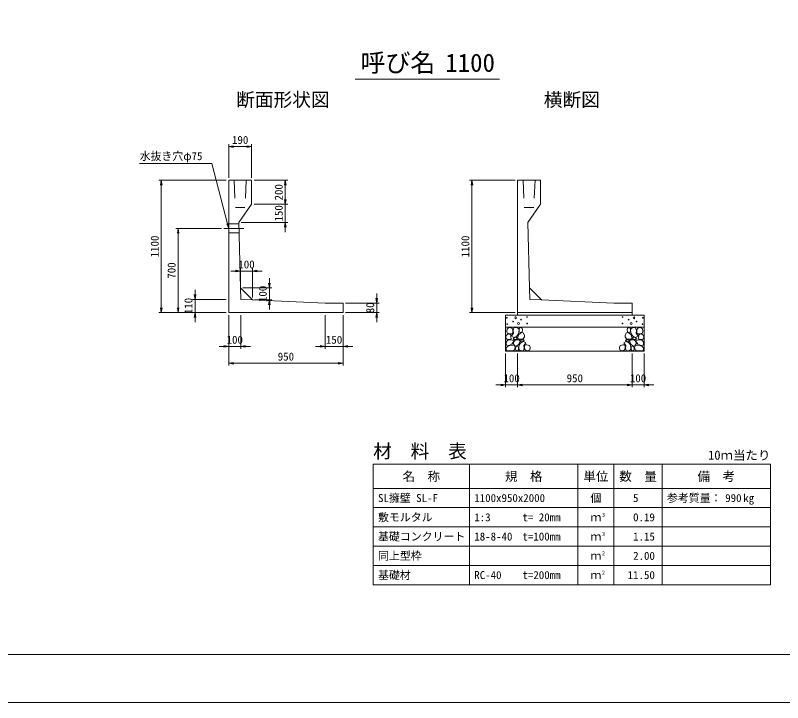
# Model space of a CAD drawing. Units: millimetres at full size, sheet at 1:25. Extents: x 0 to 16820, y 0 to 13241.
# Drawn here: x 6677 to 13051, y 0 to 5710 of the extents above; entities that cross this region are included whole.
import ezdxf
from ezdxf.enums import TextEntityAlignment as Align

# ---------------------------------------------------------------- set-up
doc = ezdxf.new("R2010")
doc.units = ezdxf.units.MM
doc.header["$LTSCALE"] = 25
doc.linetypes.add('CHAIN', pattern=[18.5, 12, -1.5, 3.5, -1.5])
doc.linetypes.add('DASHED_SPACED', pattern=[12, 6, -6])
for name, color, linetype, lineweight in [('D-BMK', 2, 'CHAIN', 13), ('D-DCR-HCHn', 4, 'Continuous', 9), ('D-MTR-FRAM', 7, 'Continuous', 13), ('D-MTR-LINE', 7, 'Continuous', 13), ('D-STR-DIM', 7, 'Continuous', 13), ('D-STR-STRn', 1, 'Continuous', 13), ('D-STR-TXT', 7, 'Continuous', 13), ('D-TTL', 2, 'Continuous', 13), ('D-TTL-TXT', 7, 'Continuous', 13)]:
    doc.layers.add(name, color=color, linetype=linetype, lineweight=lineweight)
doc.layers.add('D-MTR', color=7, linetype='Continuous')
doc.layers.add('D-MTR-TXT', color=7, linetype='Continuous')
doc.styles.add('ＭＳ ゴシック', font='')
doc.styles.get('ＭＳ ゴシック').set_extended_font_data('MS Gothic')

# ---------------------------------------------------------------- blocks, each defined once
blk = doc.blocks.new('open_arrow')
at = {"color": 0, "linetype": 'Continuous', "lineweight": -2}
blk.add_lwpolyline([(7.5, 1.25), (0, 0), (7.5, -1.25)], dxfattribs=at)

msp = doc.modelspace()

# ---------------------------------------------------------------- linework, layer by layer
at = {"layer": 'D-BMK'}
msp.add_line((8575.06, 3940), (8410, 3940), dxfattribs=at)
at = {"layer": 'D-DCR-HCHn'}
for points in [[(10757.28, 3053.81), (10750.35, 3033), (10759.59, 3019.14), (10782.71, 3016.82), (10798.49, 3023.6), (10791.95, 3039.94), (10796.58, 3049.18), (10787.33, 3058.43), (10773.46, 3063.05)], [(10801.2, 3111.59), (10780.4, 3116.22), (10761.9, 3106.97), (10759.59, 3086.17), (10764.21, 3069.99), (10787.33, 3063.05), (10803.51, 3063.05), (10810.44, 3074.61), (10810.44, 3100.04)], [(10819.69, 3113.91), (10812.76, 3093.1), (10815.07, 3069.99), (10798.89, 3044.56), (10819.69, 3033), (10842.8, 3044.56), (10856.67, 3063.05), (10861.3, 3093.1), (10856.67, 3109.28), (10842.8, 3116.22)], [(10858.98, 3058.43), (10847.43, 3030.69), (10856.67, 3019.14), (10884.41, 3019.14), (10895.97, 3023.76), (10907.53, 3039.94), (10907.53, 3053.81), (10895.97, 3072.3), (10882.1, 3074.61)], [(10863.61, 3109.28), (10863.61, 3081.55), (10875.16, 3074.61), (10886.72, 3081.55), (10889.03, 3097.73), (10886.72, 3111.59), (10870.54, 3116.22)], [(11791.02, 3058.43), (11802.57, 3030.69), (11793.33, 3019.14), (11765.59, 3019.14), (11754.03, 3023.76), (11742.47, 3039.94), (11742.47, 3053.81), (11754.03, 3072.3), (11767.9, 3074.61)], [(11786.39, 3109.28), (11786.39, 3081.55), (11774.84, 3074.61), (11763.28, 3081.55), (11760.97, 3097.73), (11763.28, 3111.59), (11779.46, 3116.22)], [(11830.31, 3113.91), (11837.24, 3093.1), (11834.93, 3069.99), (11851.11, 3044.56), (11830.31, 3033), (11807.2, 3044.56), (11793.33, 3063.05), (11788.7, 3093.1), (11793.33, 3109.28), (11807.2, 3116.22)], [(11848.8, 3111.59), (11869.6, 3116.22), (11888.1, 3106.97), (11890.41, 3086.17), (11885.79, 3069.99), (11862.67, 3063.05), (11846.49, 3063.05), (11839.56, 3074.61), (11839.56, 3100.04)], [(11892.72, 3053.81), (11899.65, 3033), (11890.41, 3019.14), (11867.29, 3016.82), (11851.51, 3023.6), (11858.05, 3039.94), (11853.42, 3049.18), (11862.67, 3058.43), (11876.54, 3063.05)], [(10801.16, 2977.01), (10818.28, 3002.69), (10816.14, 3009.11), (10792.59, 3015.53), (10771.19, 3013.39), (10756.21, 3000.55), (10754.07, 2985.57), (10756.21, 2970.59), (10773.33, 2966.31)], [(10824.31, 3033), (10812.76, 3023.76), (10817.38, 3016.82), (10833.56, 3016.82), (10840.49, 3019.14), (10845.12, 3028.38), (10838.18, 3035.32)], [(10861.08, 2977.01), (10871.78, 3002.69), (10863.22, 3013.39), (10837.54, 3013.39), (10826.84, 3009.11), (10816.14, 2994.13), (10816.14, 2981.29), (10826.84, 2964.17), (10839.68, 2962.03)], [(10897.47, 2925.64), (10903.89, 2944.91), (10901.75, 2966.31), (10916.73, 2989.85), (10897.47, 3000.55), (10876.06, 2989.85), (10863.22, 2972.73), (10858.94, 2944.91), (10863.22, 2929.92), (10876.06, 2923.5)], [(10893.19, 3000.55), (10903.89, 3009.11), (10899.61, 3015.53), (10884.62, 3015.53), (10878.2, 3013.39), (10873.92, 3004.83), (10880.34, 2998.41)], [(11752.53, 2925.64), (11746.11, 2944.91), (11748.25, 2966.31), (11733.27, 2989.85), (11752.53, 3000.55), (11773.94, 2989.85), (11786.78, 2972.73), (11791.06, 2944.91), (11786.78, 2929.92), (11773.94, 2923.5)], [(11756.81, 3000.55), (11746.11, 3009.11), (11750.39, 3015.53), (11765.38, 3015.53), (11771.8, 3013.39), (11776.08, 3004.83), (11769.66, 2998.41)], [(11788.92, 2977.01), (11778.22, 3002.69), (11786.78, 3013.39), (11812.46, 3013.39), (11823.16, 3009.11), (11833.86, 2994.13), (11833.86, 2981.29), (11823.16, 2964.17), (11810.32, 2962.03)], [(11825.69, 3033), (11837.24, 3023.76), (11832.62, 3016.82), (11816.44, 3016.82), (11809.51, 3019.14), (11804.88, 3028.38), (11811.82, 3035.32)], [(11848.84, 2977.01), (11831.72, 3002.69), (11833.86, 3009.11), (11857.41, 3015.53), (11878.81, 3013.39), (11893.79, 3000.55), (11895.93, 2985.57), (11893.79, 2970.59), (11876.67, 2966.31)], [(10809.72, 2923.5), (10824.7, 2929.92), (10828.98, 2951.33), (10820.42, 2966.31), (10805.44, 2970.59), (10786.17, 2968.45), (10764.77, 2959.89), (10754.07, 2947.05), (10754.07, 2932.06), (10760.49, 2923.5), (10786.17, 2925.64)], [(10856.8, 2929.92), (10856.8, 2955.61), (10846.1, 2962.03), (10835.4, 2955.61), (10833.26, 2940.62), (10835.4, 2927.78), (10850.38, 2923.5)], [(10914.59, 2927.78), (10933.85, 2923.5), (10950.97, 2932.06), (10953.11, 2951.33), (10948.83, 2966.31), (10927.43, 2972.73), (10912.45, 2972.73), (10906.03, 2962.03), (10906.03, 2938.48)], [(11735.41, 2927.78), (11716.15, 2923.5), (11699.03, 2932.06), (11696.89, 2951.33), (11701.17, 2966.31), (11722.57, 2972.73), (11737.55, 2972.73), (11743.97, 2962.03), (11743.97, 2938.48)], [(11793.2, 2929.92), (11793.2, 2955.61), (11803.9, 2962.03), (11814.6, 2955.61), (11816.74, 2940.62), (11814.6, 2927.78), (11799.62, 2923.5)], [(11840.28, 2923.5), (11825.3, 2929.92), (11821.02, 2951.33), (11829.58, 2966.31), (11844.56, 2970.59), (11863.83, 2968.45), (11885.23, 2959.89), (11895.93, 2947.05), (11895.93, 2932.06), (11889.51, 2923.5), (11863.83, 2925.64)]]:
    msp.add_lwpolyline(points, close=True, dxfattribs=at)
for centre, radius in [((10760.73, 3197.43), 3), ((10833.34, 3197.43), 7.5), ((10928.13, 3203.48), 3), ((11721.87, 3203.48), 3), ((11816.66, 3197.43), 7.5), ((11889.27, 3197.43), 3), ((10761.87, 3143.92), 3), ((10812.29, 3165.76), 3), ((10856.66, 3149.97), 7.5), ((10877.71, 3181.64), 3), ((10929.27, 3149.97), 3), ((11720.73, 3149.97), 3), ((11772.29, 3181.64), 3), ((11793.34, 3149.97), 7.5), ((11837.71, 3165.76), 3), ((11888.13, 3143.92), 3)]:
    msp.add_circle(centre, radius, dxfattribs=at)
at = {"layer": 'D-MTR-FRAM'}
for p, q in [((9650, 1980), (12950, 1980)), ((9650, 1980), (9650, 980)), ((12950, 1980), (12950, 980)), ((9650, 980), (12950, 980))]:
    msp.add_line(p, q, dxfattribs=at)
at = {"layer": 'D-MTR-LINE'}
for p, q in [((10450, 1980), (10450, 980)), ((11350, 1980), (11350, 980)), ((11650, 1980), (11650, 980)), ((12050, 1980), (12050, 980)), ((9650, 1780), (12950, 1780)), ((9650, 1620), (12950, 1620)), ((9650, 1460), (12950, 1460)), ((9650, 1300), (12950, 1300)), ((9650, 1140), (12950, 1140))]:
    msp.add_line(p, q, dxfattribs=at)
at = {"layer": 'D-STR-DIM'}
for p, q in [((8450, 4360), (8450, 4640)), ((8450, 4620), (8640, 4620)), ((8640, 4360), (8640, 4640)), ((8430, 4340), (7870, 4340)), ((7890, 3240), (7890, 4340)), ((8660, 4340), (8940, 4340)), ((8920, 4340), (8920, 4140)), ((10830, 4340), (10450, 4340)), ((10470, 3240), (10470, 4340)), ((8920, 4220), (8920, 3910)), ((8660, 4140), (8940, 4140)), ((8660, 4140), (8940, 4140)), ((8553.8, 3990), (8940, 3990)), ((8390, 3940), (8010, 3940)), ((8030, 3240), (8030, 3940)), ((8727.57, 3585.82), (8467.57, 3585.82)), ((8547.57, 3465.82), (8547.57, 3605.82)), ((8647.57, 3365.82), (8647.57, 3605.82)), ((8787.57, 3525.82), (8787.57, 3265.82)), ((8567.57, 3445.82), (8807.57, 3445.82)), ((8170, 3160), (8170, 3430)), ((9680, 3160), (9680, 3400)), ((8430, 3350), (8150, 3350)), ((8667.57, 3345.82), (8807.57, 3345.82)), ((9420, 3320), (9700, 3320)), ((8430, 3240), (7870, 3240)), ((8430, 3240), (8010, 3240)), ((8430, 3240), (8150, 3240)), ((8450, 3220), (8450, 2940)), ((8450, 3220), (8450, 2800)), ((8550, 3220), (8550, 2940)), ((9250, 3220), (9250, 2940)), ((9400, 3220), (9400, 2800)), ((9400, 3220), (9400, 2940)), ((9420, 3240), (9700, 3240)), ((10830, 3240), (10450, 3240)), ((8370, 2960), (8630, 2960)), ((9480, 2960), (9170, 2960)), ((10750, 2900), (10750, 2620)), ((10850, 2900), (10850, 2620)), ((10850, 2900), (10850, 2620)), ((11800, 2900), (11800, 2620)), ((11800, 2900), (11800, 2620)), ((11900, 2900), (11900, 2620)), ((8450, 2820), (9400, 2820)), ((10930, 2640), (10670, 2640)), ((10850, 2640), (11800, 2640)), ((11720, 2640), (11980, 2640))]:
    msp.add_line(p, q, dxfattribs=at)
at = {"layer": 'D-STR-STRn'}
for p, q in [((8640, 4340), (8450, 4340)), ((8450, 4340), (8450, 3240)), ((8640, 4340), (8640, 4140)), ((11040, 4340), (10850, 4340)), ((10850, 4340), (10850, 3240)), ((11040, 4340), (11040, 4140)), ((8533.8, 3990), (8640, 4140)), ((10933.8, 3990), (11040, 4140)), ((8533.8, 3990), (8547.57, 3445.82)), ((10933.8, 3990), (10947.57, 3445.82)), ((8547.57, 3445.82), (8647.57, 3345.82)), ((10947.57, 3445.82), (11047.57, 3345.82)), ((8647.57, 3345.82), (9250, 3320)), ((9250, 3320), (9400, 3320)), ((9400, 3240), (9400, 3320)), ((11047.57, 3345.82), (11650, 3320)), ((11650, 3320), (11800, 3320)), ((11800, 3240), (11800, 3320)), ((8450, 3240), (9400, 3240)), ((10750, 2920), (10750, 3220)), ((10750, 3220), (11900, 3220)), ((10850, 3240), (10850, 3220)), ((10850, 3240), (11800, 3240)), ((11800, 3240), (11800, 3220)), ((11900, 3220), (11900, 2920)), ((10750, 3120), (11900, 3120)), ((10750, 2920), (11900, 2920))]:
    msp.add_line(p, q, dxfattribs=at)
at = {"layer": 'D-STR-STRn', "linetype": 'DASHED_SPACED'}
for p, q in [((8495, 4340), (8505, 4115)), ((8595, 4340), (8585, 4115)), ((10895, 4340), (10905, 4115)), ((10995, 4340), (10985, 4115)), ((8505, 4115), (8585, 4115)), ((10905, 4115), (10985, 4115)), ((8450, 3977.5), (8534.11, 3977.5)), ((8450, 3902.5), (8536.01, 3902.5))]:
    msp.add_line(p, q, dxfattribs=at)
at = {"layer": 'D-STR-STRn', "color": 2, "linetype": 'DASHED_SPACED'}
for p, q in [((8547.57, 3445.82), (8550, 3350)), ((10947.57, 3445.82), (10950, 3350)), ((8550, 3350), (8647.57, 3345.82)), ((10950, 3350), (11047.57, 3345.82))]:
    msp.add_line(p, q, dxfattribs=at)
at = {"layer": 'D-STR-TXT'}
msp.add_line((8310, 4480), (7710, 4480), dxfattribs=at)
msp.add_lwpolyline([(8450, 3940), (8439.96, 3978.72), (8310, 4480)], dxfattribs=at)
at = {"layer": 'D-TTL'}
for points in [[(0, 0), (16820, 0), (16820, 11880), (0, 11880)], [(400, 400), (16420, 400), (16420, 11480), (400, 11480)]]:
    msp.add_lwpolyline(points, close=True, dxfattribs=at)
at = {"layer": 'D-TTL-TXT'}
msp.add_line((9500, 5180), (10700, 5180), dxfattribs=at)

# ---------------------------------------------------------------- block references
at = {"layer": 'D-STR-DIM', "xscale": 5.33, "yscale": 5.33}
for p in [(8450, 4620), (8647.57, 3585.82), (8550, 2960), (9400, 2960), (8450, 2820), (10850, 2640), (10850, 2640), (11900, 2640)]:
    msp.add_blockref('open_arrow', p, dxfattribs=at)
for p, rotation in [((8640, 4620), 180), ((7890, 4340), 270), ((8920, 4340), 270), ((10470, 4340), 270), ((8920, 4140), 90), ((8920, 4140), 90), ((8920, 3990), 270), ((8030, 3940), 270), ((8547.57, 3585.82), 180), ((8787.57, 3445.82), 90), ((8170, 3350), 90), ((8787.57, 3345.82), 270), ((9680, 3320), 90), ((7890, 3240), 90), ((8030, 3240), 90), ((10470, 3240), 90), ((8170, 3240), 270), ((9680, 3240), 270), ((8450, 2960), 180), ((9250, 2960), 180), ((9400, 2820), 180), ((10750, 2640), 180), ((11800, 2640), 180), ((11800, 2640), 180)]:
    msp.add_blockref('open_arrow', p, dxfattribs=dict(at, rotation=rotation))
at = {"layer": 'D-STR-TXT', "xscale": 5.33, "yscale": 5.33, "rotation": 104.5}
msp.add_blockref('open_arrow', (8450, 3940), dxfattribs=at)

# ---------------------------------------------------------------- texts
at = {"layer": 'D-MTR', "style": 'ＭＳ ゴシック'}
msp.add_text('材\u3000料\u3000表', height=113.9, dxfattribs=at).set_placement((9650, 1998.15), align=Align.BOTTOM_LEFT)
msp.add_text('10ｍ当たり', height=75.95, dxfattribs=at).set_placement((12950, 1995.43), align=Align.BOTTOM_RIGHT)
at = {"layer": 'D-MTR-TXT', "style": 'ＭＳ ゴシック'}
for s, height, p in [('名\u3000称', 75.95, (10050, 1880)), ('規\u3000格', 75.95, (10900, 1880)), ('単位', 75.95, (11500, 1880)), ('数\u3000量', 75.95, (11850, 1880)), ('備\u3000考', 75.95, (12500, 1880)), ('個', 66.46, (11500, 1700)), ('ｍ', 66.46, (11500, 1540)), ('ｍ', 66.46, (11500, 1380)), ('ｍ', 66.46, (11500, 1220)), ('ｍ', 66.46, (11500, 1060))]:
    msp.add_text(s, height=height, dxfattribs=at).set_placement(p, align=Align.MIDDLE_CENTER)
for s, p in [('SL擁壁 SL-F', (9690, 1700)), ('1100x950x2000', (10490, 1700)), ('参考質量：    kg', (12090, 1700)), ('敷モルタル', (9690, 1540)), ('1:3', (10490, 1540)), ('t= 20mm', (10890, 1540)), ('基礎コンクリート', (9690, 1380)), ('18-8-40', (10490, 1380)), ('t=100mm', (10890, 1380)), ('同上型枠', (9690, 1220)), ('基礎材', (9690, 1060)), ('RC-40', (10490, 1060)), ('t=200mm', (10890, 1060))]:
    msp.add_text(s, height=66.46, dxfattribs=at).set_placement(p, align=Align.MIDDLE_LEFT)
for s, p in [('5', (11853.55, 1700)), ('990', (12710, 1700)), ('0.19', (11990, 1540)), ('1.15', (11990, 1380)), ('2.00', (11990, 1220)), ('11.50', (11990, 1060))]:
    msp.add_text(s, height=66.46, dxfattribs=at).set_placement(p, align=Align.MIDDLE_RIGHT)
for s, p in [('3', (11550, 1533.63)), ('3', (11550, 1373.63)), ('2', (11550, 1213.63)), ('2', (11550, 1053.63))]:
    msp.add_text(s, height=33.23, dxfattribs=at).set_placement(p, align=Align.BOTTOM_LEFT)
at = {"layer": 'D-STR-DIM', "style": 'ＭＳ ゴシック'}
for s, p in [('190', (8545, 4675)), ('100', (8597.57, 3640.82)), ('100', (8500, 3015)), ('150', (9325, 3015)), ('950', (8925, 2875)), ('100', (10800, 2695)), ('950', (11325, 2695)), ('100', (11850, 2695))]:
    msp.add_text(s, height=66.46, dxfattribs=at).set_placement(p, align=Align.MIDDLE_CENTER)
for s, p in [('200', (8865, 4240)), ('150', (8865, 4065)), ('1100', (7835, 3790)), ('1100', (10415, 3790)), ('700', (7975, 3590)), ('100', (8732.57, 3395.82)), ('110', (8115, 3295)), ('80', (9625, 3280))]:
    msp.add_text(s, height=66.46, rotation=90, dxfattribs=at).set_placement(p, align=Align.MIDDLE_CENTER)
at = {"layer": 'D-STR-TXT', "style": 'ＭＳ ゴシック'}
msp.add_text('水抜き穴φ75', height=66.46, dxfattribs=at).set_placement((7710, 4487.25), align=Align.BOTTOM_LEFT)
at = {"layer": 'D-TTL-TXT', "style": 'ＭＳ ゴシック'}
for s, height, p in [('呼び名', 151.9, (9855, 5195)), ('1100', 151.9, (10455, 5195)), ('断面形状図', 113.9, (8900, 4918.15)), ('横断図', 113.9, (11300, 4918.15))]:
    msp.add_text(s, height=height, dxfattribs=at).set_placement(p, align=Align.BOTTOM_CENTER)

doc.saveas('drawing.dxf')
